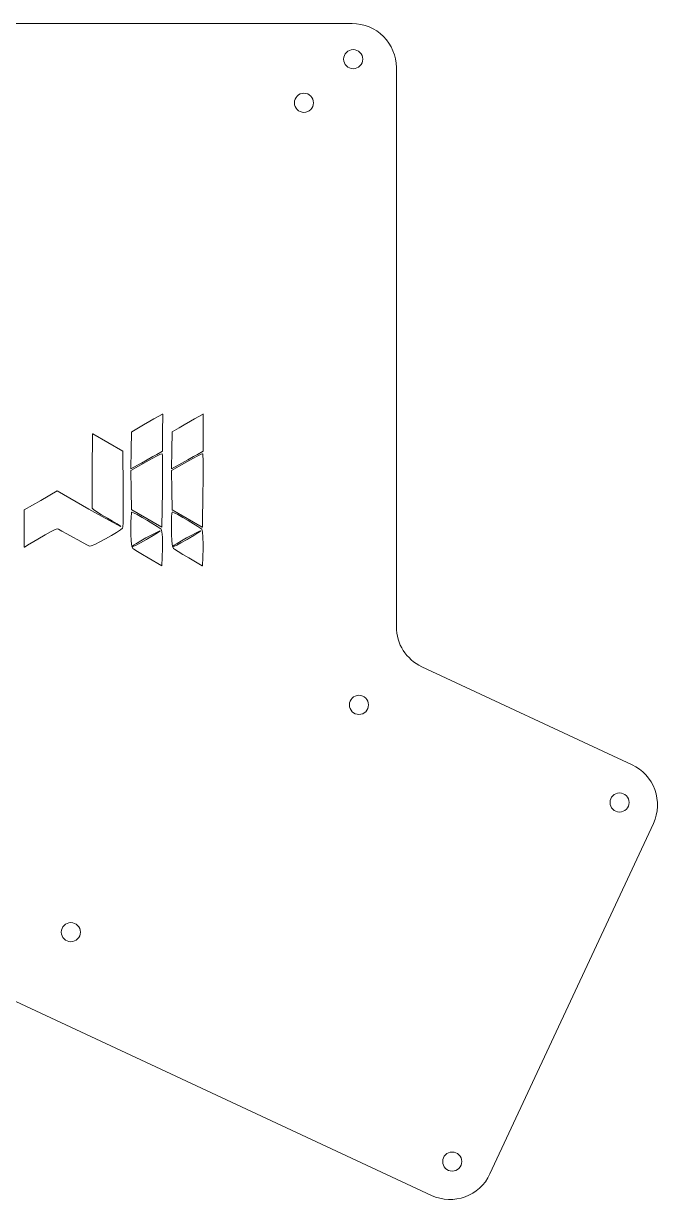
# Model space of a CAD drawing. Header units: millimetres. Extents: x 4 to 206, y 2 to 189.
# Drawn here: x 105.7 to 206.4, y 2.2 to 188.9 of the extents above; entities that cross this region are included whole.
import ezdxf

# ---------------------------------------------------------------- set-up
doc = ezdxf.new("R2010")
doc.units = ezdxf.units.MM
doc.layers.add('Cut', color=22, linetype='Continuous', lineweight=0, true_color=0xde3535)
doc.layers.add('Engraving', color=173, linetype='Continuous', lineweight=0, true_color=0x3866dc)

msp = doc.modelspace()

# ---------------------------------------------------------------- linework, layer by layer
at = {"layer": 'Cut', "lineweight": 0}
msp.add_lwpolyline([(202.36, 71.18), (168.95, 86.76, -0.291482), (164.91, 93.1), (164.91, 181.89, 0.414214), (157.91, 188.89), (154.37, 188.89), (118.46, 188.89), (48.58, 188.89), (12.88, 188.89), (10.82, 188.89, 0.414214), (3.82, 181.89), (3.82, 47.56, 0.414214), (10.82, 40.56), (87.96, 40.56, -0.109498), (90.91, 39.9), (170.48, 2.81, 0.414191), (179.78, 6.2), (205.75, 61.88, 0.414222)], format="xyb", close=True, dxfattribs=at)
for centre in [(158.06, 183.23), (150.23, 176.3), (158.97, 80.69), (200.38, 65.19), (113.2, 44.6), (173.79, 8.17)]:
    msp.add_circle(centre, 1.52, dxfattribs=at)
at = {"layer": 'Engraving', "linetype": 'Continuous'}
for p, q in [((123.93, 124.7), (124.75, 125.17)), ((124.75, 125.17), (125.73, 125.73)), ((124.75, 125.17), (124.75, 125.17)), ((124.75, 125.17), (124.75, 125.17)), ((125.73, 125.73), (126.38, 126.1)), ((125.73, 125.73), (125.73, 125.73)), ((125.73, 125.73), (125.73, 125.73)), ((126.38, 126.1), (127.75, 126.88)), ((126.38, 126.1), (126.38, 126.1)), ((126.38, 126.1), (126.38, 126.1)), ((127.75, 126.88), (127.76, 126.88)), ((127.76, 126.88), (127.76, 126.89)), ((127.76, 126.89), (127.76, 126.89)), ((127.76, 126.89), (127.76, 126.89)), ((127.76, 126.89), (127.77, 126.89)), ((127.77, 126.89), (127.77, 126.89)), ((127.77, 126.89), (127.77, 126.89)), ((127.77, 126.89), (127.77, 126.89)), ((127.77, 126.89), (127.78, 126.88)), ((127.78, 126.88), (127.78, 126.88)), ((127.78, 126.88), (127.78, 126.88)), ((127.78, 126.88), (127.78, 126.88)), ((127.78, 126.88), (127.78, 126.88)), ((127.78, 126.88), (127.78, 126.88)), ((127.78, 126.88), (127.78, 126.88)), ((127.78, 126.88), (127.78, 126.88)), ((127.78, 126.88), (127.78, 126.88)), ((127.78, 126.88), (127.79, 126.87)), ((127.79, 126.86), (127.78, 123.92)), ((127.79, 126.87), (127.79, 126.87)), ((127.79, 126.87), (127.79, 126.87)), ((127.79, 126.87), (127.79, 126.87)), ((127.79, 126.87), (127.79, 126.86)), ((130.38, 124.7), (131.2, 125.17)), ((131.2, 125.17), (132.18, 125.73)), ((131.2, 125.17), (131.2, 125.17)), ((131.2, 125.17), (131.2, 125.17)), ((132.18, 125.73), (132.83, 126.1)), ((132.18, 125.73), (132.18, 125.73)), ((132.18, 125.73), (132.18, 125.73)), ((132.83, 126.1), (134.2, 126.88)), ((132.83, 126.1), (132.83, 126.1)), ((132.83, 126.1), (132.83, 126.1)), ((134.2, 126.88), (134.21, 126.88)), ((134.21, 126.88), (134.21, 126.89)), ((134.21, 126.89), (134.21, 126.89)), ((134.21, 126.89), (134.21, 126.89)), ((134.21, 126.89), (134.22, 126.89)), ((134.22, 126.89), (134.22, 126.89)), ((134.22, 126.89), (134.22, 126.89)), ((134.22, 126.89), (134.22, 126.89)), ((134.22, 126.89), (134.22, 126.88)), ((134.22, 126.88), (134.22, 126.88)), ((134.22, 126.88), (134.22, 126.88)), ((134.22, 126.88), (134.22, 126.88)), ((134.22, 126.88), (134.23, 126.88)), ((134.23, 126.88), (134.23, 126.88)), ((134.23, 126.88), (134.23, 126.88)), ((134.23, 126.88), (134.23, 126.88)), ((134.23, 126.88), (134.23, 126.88)), ((134.23, 126.88), (134.24, 126.87)), ((134.24, 126.86), (134.23, 123.92)), ((134.24, 126.87), (134.24, 126.87)), ((134.24, 126.87), (134.24, 126.87)), ((134.24, 126.87), (134.24, 126.87)), ((134.24, 126.87), (134.24, 126.86)), ((116.57, 117.92), (116.64, 123.7)), ((116.64, 123.7), (116.64, 123.71)), ((116.64, 123.71), (116.64, 123.71)), ((116.64, 123.71), (116.64, 123.71)), ((116.64, 123.71), (116.64, 123.71)), ((116.64, 123.71), (116.64, 123.71)), ((116.64, 123.71), (116.64, 123.71)), ((116.64, 123.71), (116.64, 123.71)), ((116.64, 123.71), (116.65, 123.71)), ((116.64, 123.7), (116.64, 123.7)), ((116.65, 123.71), (116.65, 123.72)), ((116.65, 123.72), (116.65, 123.72)), ((116.65, 123.72), (116.65, 123.72)), ((116.65, 123.72), (116.66, 123.72)), ((116.66, 123.72), (116.66, 123.72)), ((116.66, 123.72), (116.66, 123.72)), ((116.66, 123.72), (116.66, 123.72)), ((116.66, 123.72), (116.67, 123.72)), ((116.66, 123.72), (116.66, 123.72)), ((116.66, 123.72), (116.66, 123.72)), ((116.66, 123.72), (116.66, 123.72)), ((116.66, 123.72), (116.66, 123.72)), ((116.67, 123.72), (116.67, 123.72)), ((116.67, 123.72), (119.06, 122.35)), ((122.78, 121.12), (122.85, 124.05)), ((122.85, 124.06), (122.86, 124.07)), ((122.85, 124.05), (122.85, 124.06)), ((122.85, 124.06), (122.85, 124.06)), ((122.85, 124.06), (122.85, 124.06)), ((122.85, 124.06), (122.85, 124.06)), ((122.85, 124.06), (122.85, 124.06)), ((122.85, 124.06), (122.85, 124.06)), ((122.85, 124.06), (122.85, 124.06)), ((122.85, 124.05), (122.85, 124.05)), ((122.86, 124.07), (123.93, 124.69)), ((122.86, 124.07), (122.86, 124.07)), ((123.93, 124.69), (123.93, 124.7)), ((123.93, 124.69), (123.93, 124.69)), ((127.78, 123.92), (127.78, 123.92)), ((127.78, 123.92), (127.78, 120.98)), ((129.23, 121.12), (129.3, 124.05)), ((129.3, 124.06), (129.31, 124.07)), ((129.3, 124.05), (129.3, 124.06)), ((129.3, 124.06), (129.3, 124.06)), ((129.3, 124.06), (129.3, 124.06)), ((129.3, 124.06), (129.3, 124.06)), ((129.3, 124.06), (129.3, 124.06)), ((129.3, 124.06), (129.3, 124.06)), ((129.3, 124.06), (129.3, 124.06)), ((129.3, 124.05), (129.3, 124.05)), ((129.31, 124.07), (130.38, 124.69)), ((129.31, 124.07), (129.31, 124.07)), ((130.38, 124.69), (130.38, 124.7)), ((130.38, 124.69), (130.38, 124.69)), ((134.23, 123.92), (134.23, 123.92)), ((134.23, 123.92), (134.23, 120.98)), ((119.06, 122.35), (121.45, 120.97)), ((121.45, 120.97), (121.45, 120.97)), ((121.45, 120.97), (121.45, 120.97)), ((121.45, 120.97), (121.45, 120.97)), ((121.45, 120.97), (121.45, 120.97)), ((121.45, 120.97), (121.45, 120.97)), ((121.45, 120.97), (121.46, 120.96)), ((121.46, 120.96), (121.46, 120.96)), ((121.46, 120.96), (121.46, 120.96)), ((121.46, 120.96), (121.46, 120.96)), ((121.46, 120.96), (121.46, 120.96)), ((121.46, 120.96), (121.52, 115)), ((122.71, 118.18), (122.78, 121.12)), ((122.78, 121.12), (122.78, 121.12)), ((125.33, 119.61), (124.4, 119.09)), ((125.16, 119.27), (126.12, 119.8)), ((126.22, 120.11), (125.33, 119.61)), ((126.12, 119.8), (126.91, 120.22)), ((126.12, 119.8), (126.12, 119.8)), ((126.12, 119.8), (126.12, 119.8)), ((126.88, 120.47), (126.22, 120.11)), ((127.77, 120.96), (126.88, 120.47)), ((126.88, 120.47), (126.88, 120.47)), ((126.91, 120.22), (127.46, 120.49)), ((126.91, 120.22), (126.91, 120.22)), ((126.91, 120.22), (126.91, 120.22)), ((127.46, 120.49), (127.68, 120.56)), ((127.46, 120.49), (127.46, 120.49)), ((127.46, 120.49), (127.46, 120.49)), ((127.68, 120.56), (127.68, 120.56)), ((127.68, 120.56), (127.68, 120.56)), ((127.68, 120.56), (127.68, 120.56)), ((127.68, 120.56), (127.69, 120.56)), ((127.69, 120.56), (127.69, 120.56)), ((127.69, 120.56), (127.69, 120.56)), ((127.69, 120.56), (127.7, 120.56)), ((127.69, 120.56), (127.69, 120.56)), ((127.7, 120.56), (127.7, 120.56)), ((127.7, 120.56), (127.7, 120.56)), ((127.7, 120.56), (127.7, 120.56)), ((127.7, 120.56), (127.7, 120.56)), ((127.7, 120.56), (127.7, 120.56)), ((127.7, 120.56), (127.7, 120.56)), ((127.7, 120.56), (127.7, 120.55)), ((127.7, 120.55), (127.7, 120.55)), ((127.7, 120.55), (127.7, 120.55)), ((127.7, 120.55), (127.7, 120.55)), ((127.7, 120.55), (127.71, 120.55)), ((127.71, 120.55), (127.71, 120.54)), ((127.71, 120.54), (127.71, 120.54)), ((127.71, 120.54), (127.71, 120.54)), ((127.71, 120.54), (127.73, 120.29)), ((127.73, 120.29), (127.73, 120.29)), ((127.73, 120.29), (127.73, 120.29)), ((127.73, 120.29), (127.75, 119.62)), ((127.75, 119.62), (127.75, 119.62)), ((127.75, 119.62), (127.75, 119.62)), ((127.75, 119.62), (127.75, 118.61)), ((127.78, 120.96), (127.77, 120.96)), ((127.77, 120.96), (127.77, 120.96)), ((127.77, 120.96), (127.77, 120.96)), ((127.78, 120.98), (127.78, 120.98)), ((127.78, 120.98), (127.78, 120.98)), ((127.78, 120.98), (127.78, 120.97)), ((127.78, 120.97), (127.78, 120.97)), ((127.78, 120.97), (127.78, 120.97)), ((127.78, 120.97), (127.78, 120.97)), ((127.78, 120.97), (127.78, 120.97)), ((127.78, 120.97), (127.78, 120.96)), ((127.78, 120.96), (127.78, 120.96)), ((127.78, 120.96), (127.78, 120.96)), ((127.78, 120.96), (127.78, 120.96)), ((129.16, 118.18), (129.23, 121.12)), ((129.23, 121.12), (129.23, 121.12)), ((131.77, 119.61), (130.85, 119.09)), ((131.61, 119.27), (132.57, 119.8)), ((132.67, 120.11), (131.77, 119.61)), ((132.57, 119.8), (133.36, 120.22)), ((132.57, 119.8), (132.57, 119.8)), ((132.57, 119.8), (132.57, 119.8)), ((133.33, 120.47), (132.67, 120.11)), ((134.22, 120.96), (133.33, 120.47)), ((133.33, 120.47), (133.33, 120.47)), ((133.36, 120.22), (133.91, 120.49)), ((133.36, 120.22), (133.36, 120.22)), ((133.36, 120.22), (133.36, 120.22)), ((133.91, 120.49), (134.13, 120.56)), ((133.91, 120.49), (133.91, 120.49)), ((133.91, 120.49), (133.91, 120.49)), ((134.13, 120.56), (134.13, 120.56)), ((134.13, 120.56), (134.13, 120.56)), ((134.13, 120.56), (134.13, 120.56)), ((134.13, 120.56), (134.14, 120.56)), ((134.14, 120.56), (134.14, 120.56)), ((134.14, 120.56), (134.14, 120.56)), ((134.14, 120.56), (134.14, 120.56)), ((134.14, 120.56), (134.14, 120.56)), ((134.14, 120.56), (134.14, 120.56)), ((134.14, 120.56), (134.15, 120.56)), ((134.14, 120.56), (134.14, 120.56)), ((134.15, 120.56), (134.15, 120.56)), ((134.15, 120.56), (134.15, 120.56)), ((134.15, 120.56), (134.15, 120.56)), ((134.15, 120.56), (134.15, 120.55)), ((134.15, 120.55), (134.15, 120.55)), ((134.15, 120.55), (134.15, 120.55)), ((134.15, 120.55), (134.15, 120.55)), ((134.15, 120.55), (134.16, 120.55)), ((134.16, 120.55), (134.16, 120.54)), ((134.16, 120.54), (134.16, 120.54)), ((134.16, 120.54), (134.16, 120.54)), ((134.16, 120.54), (134.18, 120.29)), ((134.18, 120.29), (134.18, 120.29)), ((134.18, 120.29), (134.18, 120.29)), ((134.18, 120.29), (134.19, 119.62)), ((134.19, 119.62), (134.19, 119.62)), ((134.19, 119.62), (134.19, 119.62)), ((134.19, 119.62), (134.2, 118.61)), ((134.23, 120.96), (134.22, 120.96)), ((134.22, 120.96), (134.22, 120.96)), ((134.22, 120.96), (134.22, 120.96)), ((134.22, 120.96), (134.22, 120.96)), ((134.23, 120.98), (134.23, 120.98)), ((134.23, 120.98), (134.23, 120.98)), ((134.23, 120.98), (134.23, 120.97)), ((134.23, 120.97), (134.23, 120.97)), ((134.23, 120.97), (134.23, 120.97)), ((134.23, 120.97), (134.23, 120.97)), ((134.23, 120.97), (134.23, 120.97)), ((134.23, 120.97), (134.23, 120.96)), ((134.23, 120.96), (134.23, 120.96)), ((134.23, 120.96), (134.23, 120.96)), ((116.57, 116.8), (116.57, 117.92)), ((116.57, 117.92), (116.57, 117.92)), ((116.57, 117.92), (116.57, 117.92)), ((122.71, 118.17), (122.71, 118.18)), ((122.71, 118.18), (122.71, 118.18)), ((122.71, 118.18), (122.71, 118.18)), ((122.71, 118.18), (122.71, 118.18)), ((122.72, 118.17), (122.71, 118.17)), ((122.71, 118.17), (122.71, 118.17)), ((122.71, 118.17), (122.71, 118.17)), ((122.72, 118.16), (122.72, 118.17)), ((122.72, 118.17), (122.72, 118.17)), ((122.72, 118.17), (122.72, 118.17)), ((122.72, 118.17), (122.72, 118.17)), ((122.72, 118.17), (122.72, 118.17)), ((122.73, 118.16), (122.72, 118.16)), ((122.72, 118.16), (122.72, 118.16)), ((122.72, 118.16), (122.72, 118.16)), ((122.72, 117.87), (122.72, 117.88)), ((122.72, 117.88), (122.72, 117.88)), ((122.72, 117.88), (122.73, 117.88)), ((122.79, 114.78), (122.72, 117.87)), ((122.72, 117.87), (122.72, 117.87)), ((122.72, 117.87), (122.72, 117.87)), ((122.74, 118.16), (122.73, 118.16)), ((122.73, 118.16), (122.73, 118.16)), ((122.73, 118.16), (122.73, 118.16)), ((122.73, 118.16), (122.73, 118.16)), ((122.73, 117.88), (122.73, 117.89)), ((122.73, 117.89), (122.73, 117.89)), ((122.73, 117.89), (122.73, 117.89)), ((122.73, 117.89), (122.73, 117.89)), ((122.73, 117.89), (122.74, 117.89)), ((122.73, 117.88), (122.73, 117.88)), ((122.73, 117.88), (122.73, 117.88)), ((122.74, 117.89), (125.16, 119.27)), ((124.37, 119.07), (122.74, 118.16)), ((122.74, 118.16), (122.74, 118.16)), ((122.74, 118.16), (122.74, 118.16)), ((122.74, 118.16), (122.74, 118.16)), ((122.74, 118.16), (122.74, 118.16)), ((122.74, 118.16), (122.74, 118.16)), ((122.74, 118.16), (122.74, 118.16)), ((122.74, 118.16), (122.74, 118.16)), ((122.74, 117.89), (122.74, 117.89)), ((122.74, 117.89), (122.74, 117.89)), ((124.4, 119.09), (124.37, 119.07)), ((124.4, 119.09), (124.4, 119.09)), ((125.16, 119.27), (125.16, 119.27)), ((125.16, 119.27), (125.16, 119.27)), ((127.75, 118.61), (127.75, 118.61)), ((127.75, 118.61), (127.75, 118.61)), ((127.75, 118.61), (127.75, 117.33)), ((129.16, 118.17), (129.16, 118.18)), ((129.16, 118.18), (129.16, 118.18)), ((129.16, 118.18), (129.16, 118.18)), ((129.16, 118.18), (129.16, 118.18)), ((129.17, 118.17), (129.16, 118.17)), ((129.16, 118.17), (129.16, 118.17)), ((129.16, 118.17), (129.16, 118.17)), ((129.17, 118.16), (129.17, 118.17)), ((129.17, 118.17), (129.17, 118.17)), ((129.17, 118.17), (129.17, 118.17)), ((129.17, 118.17), (129.17, 118.17)), ((129.17, 118.17), (129.17, 118.17)), ((129.18, 118.16), (129.17, 118.16)), ((129.17, 118.16), (129.17, 118.16)), ((129.17, 118.16), (129.17, 118.16)), ((129.17, 117.87), (129.17, 117.88)), ((129.17, 117.88), (129.17, 117.88)), ((129.17, 117.88), (129.18, 117.88)), ((129.24, 114.78), (129.17, 117.87)), ((129.17, 117.87), (129.17, 117.87)), ((129.17, 117.87), (129.17, 117.87)), ((129.18, 117.89), (131.61, 119.27)), ((129.19, 118.16), (129.18, 118.16)), ((129.18, 118.16), (129.18, 118.16)), ((129.18, 118.16), (129.18, 118.16)), ((129.18, 118.16), (129.18, 118.16)), ((129.18, 118.16), (129.18, 118.16)), ((129.18, 117.88), (129.18, 117.89)), ((129.18, 117.89), (129.18, 117.89)), ((129.18, 117.89), (129.18, 117.89)), ((129.18, 117.89), (129.18, 117.89)), ((129.18, 117.89), (129.18, 117.89)), ((129.18, 117.89), (129.18, 117.89)), ((129.18, 117.89), (129.18, 117.89)), ((129.18, 117.88), (129.18, 117.88)), ((129.18, 117.88), (129.18, 117.88)), ((130.81, 119.07), (129.19, 118.16)), ((129.19, 118.16), (129.19, 118.16)), ((129.19, 118.16), (129.19, 118.16)), ((129.19, 118.16), (129.19, 118.16)), ((129.19, 118.16), (129.19, 118.16)), ((129.19, 118.16), (129.19, 118.16)), ((129.19, 118.16), (129.19, 118.16)), ((130.85, 119.09), (130.81, 119.07)), ((130.85, 119.09), (130.85, 119.09)), ((131.61, 119.27), (131.61, 119.27)), ((131.61, 119.27), (131.61, 119.27)), ((134.2, 118.61), (134.2, 118.61)), ((134.2, 118.61), (134.2, 118.61)), ((134.2, 118.61), (134.2, 117.33)), ((116.56, 115.28), (116.57, 116.8)), ((116.57, 116.8), (116.57, 116.8)), ((116.57, 116.8), (116.57, 116.8)), ((127.74, 115.83), (127.73, 114.7)), ((127.75, 117.33), (127.74, 115.83)), ((127.74, 115.83), (127.74, 115.83)), ((127.74, 115.83), (127.74, 115.83)), ((127.75, 117.33), (127.75, 117.33)), ((127.75, 117.33), (127.75, 117.33)), ((134.19, 115.83), (134.18, 114.7)), ((134.2, 117.33), (134.19, 115.83)), ((134.19, 115.83), (134.19, 115.83)), ((134.19, 115.83), (134.19, 115.83)), ((134.2, 117.33), (134.2, 117.33)), ((134.2, 117.33), (134.2, 117.33)), ((108.4, 113.17), (111.01, 114.66)), ((111.01, 114.66), (111.01, 114.66)), ((111.01, 114.66), (111.01, 114.66)), ((111.01, 114.66), (111.01, 114.66)), ((111.01, 114.66), (111.01, 114.66)), ((111.01, 114.66), (111.01, 114.66)), ((111.01, 114.66), (111.02, 114.66)), ((111.02, 114.66), (111.02, 114.66)), ((111.02, 114.66), (111.02, 114.66)), ((111.02, 114.66), (111.02, 114.66)), ((111.02, 114.66), (111.03, 114.66)), ((111.03, 114.66), (116.07, 111.77)), ((116.56, 113.96), (116.56, 115.28)), ((116.56, 115.28), (116.56, 115.28)), ((116.56, 115.28), (116.56, 115.28)), ((116.57, 112.91), (116.56, 113.96)), ((116.56, 113.96), (116.56, 113.96)), ((116.56, 113.96), (116.56, 113.96)), ((121.52, 115), (121.52, 115)), ((121.52, 115), (121.52, 115)), ((121.52, 115), (121.53, 113.35)), ((122.85, 111.68), (122.79, 114.78)), ((127.73, 114.7), (127.67, 108.94)), ((127.73, 114.7), (127.73, 114.7)), ((127.73, 114.7), (127.73, 114.7)), ((129.3, 111.68), (129.24, 114.78)), ((134.18, 114.7), (134.12, 108.94)), ((134.18, 114.7), (134.18, 114.7)), ((134.18, 114.7), (134.18, 114.7)), ((105.79, 111.68), (108.4, 113.17)), ((116.58, 112.2), (116.57, 112.91)), ((116.57, 112.91), (116.57, 112.91)), ((116.57, 112.91), (116.57, 112.91)), ((116.6, 111.9), (116.58, 112.2)), ((116.58, 112.2), (116.58, 112.2)), ((116.58, 112.2), (116.58, 112.2)), ((121.53, 113.35), (121.52, 111.85)), ((121.53, 113.35), (121.53, 113.35)), ((121.53, 113.35), (121.53, 113.35)), ((105.77, 105.77), (105.78, 111.66)), ((105.78, 111.67), (105.78, 111.68)), ((105.78, 111.68), (105.78, 111.68)), ((105.78, 111.68), (105.78, 111.68)), ((105.78, 111.68), (105.78, 111.68)), ((105.78, 111.68), (105.79, 111.68)), ((105.78, 111.66), (105.78, 111.67)), ((105.78, 111.67), (105.78, 111.67)), ((105.78, 111.67), (105.78, 111.67)), ((105.78, 111.67), (105.78, 111.67)), ((105.78, 111.67), (105.78, 111.67)), ((105.78, 111.66), (105.78, 111.66)), ((105.78, 111.66), (105.78, 111.66)), ((105.79, 111.68), (105.79, 111.68)), ((105.79, 111.68), (105.79, 111.68)), ((116.07, 111.77), (116.07, 111.77)), ((116.07, 111.77), (117.47, 110.97)), ((116.61, 111.9), (116.6, 111.9)), ((116.6, 111.9), (116.6, 111.9)), ((116.6, 111.9), (116.6, 111.9)), ((116.61, 111.89), (116.61, 111.9)), ((116.61, 111.9), (116.61, 111.9)), ((116.61, 111.9), (116.61, 111.9)), ((116.61, 111.9), (116.61, 111.9)), ((116.78, 111.73), (116.61, 111.89)), ((116.61, 111.89), (116.61, 111.89)), ((116.61, 111.89), (116.61, 111.89)), ((116.61, 111.89), (116.61, 111.89)), ((117.3, 111.37), (116.78, 111.73)), ((116.78, 111.73), (116.78, 111.73)), ((116.78, 111.73), (116.78, 111.73)), ((118.07, 110.89), (117.3, 111.37)), ((117.3, 111.37), (117.3, 111.37)), ((117.3, 111.37), (117.3, 111.37)), ((117.47, 110.97), (117.47, 110.97)), ((117.47, 110.97), (118.73, 110.27)), ((119, 110.35), (118.07, 110.89)), ((118.07, 110.89), (118.07, 110.89)), ((118.07, 110.89), (118.07, 110.89)), ((118.73, 110.27), (118.73, 110.27)), ((118.73, 110.27), (119.8, 109.69)), ((119.8, 109.89), (119, 110.35)), ((119, 110.35), (119, 110.35)), ((119, 110.35), (119, 110.35)), ((121.5, 110.58), (121.48, 109.6)), ((121.52, 111.85), (121.5, 110.58)), ((121.5, 110.58), (121.5, 110.58)), ((121.5, 110.58), (121.5, 110.58)), ((121.52, 111.85), (121.52, 111.85)), ((121.52, 111.85), (121.52, 111.85)), ((122.74, 109.65), (122.77, 110.53)), ((122.77, 110.53), (122.81, 111.11)), ((122.77, 110.53), (122.77, 110.53)), ((122.77, 110.53), (122.77, 110.53)), ((122.81, 111.11), (122.85, 111.31)), ((122.81, 111.11), (122.81, 111.11)), ((122.81, 111.11), (122.81, 111.11)), ((122.85, 111.67), (122.85, 111.68)), ((122.85, 111.68), (122.85, 111.68)), ((122.85, 111.68), (122.85, 111.68)), ((122.85, 111.68), (122.85, 111.68)), ((122.85, 111.68), (122.85, 111.68)), ((122.86, 111.67), (122.85, 111.67)), ((122.85, 111.67), (122.85, 111.67)), ((122.85, 111.67), (122.85, 111.67)), ((122.85, 111.67), (122.85, 111.67)), ((122.85, 111.31), (122.85, 111.32)), ((122.85, 111.32), (122.85, 111.32)), ((122.85, 111.32), (122.85, 111.32)), ((122.85, 111.32), (122.86, 111.32)), ((122.85, 111.31), (122.85, 111.31)), ((127.64, 108.92), (122.86, 111.67)), ((122.86, 111.67), (122.86, 111.67)), ((122.86, 111.32), (122.86, 111.32)), ((122.86, 111.32), (122.86, 111.32)), ((122.86, 111.32), (122.86, 111.32)), ((122.86, 111.32), (122.86, 111.32)), ((122.86, 111.32), (122.87, 111.32)), ((122.87, 111.33), (122.87, 111.33)), ((122.87, 111.33), (122.88, 111.33)), ((122.87, 111.32), (122.87, 111.33)), ((122.87, 111.33), (122.87, 111.33)), ((122.87, 111.33), (122.87, 111.33)), ((122.87, 111.32), (122.87, 111.32)), ((122.87, 111.32), (122.87, 111.32)), ((122.88, 111.33), (122.88, 111.32)), ((122.88, 111.32), (122.88, 111.32)), ((122.88, 111.32), (122.88, 111.32)), ((122.88, 111.32), (122.88, 111.32)), ((122.88, 111.32), (123.17, 111.21)), ((123.17, 111.21), (123.17, 111.21)), ((123.17, 111.21), (123.17, 111.21)), ((123.17, 111.21), (123.75, 110.9)), ((123.75, 110.9), (123.75, 110.9)), ((123.75, 110.9), (123.75, 110.9)), ((123.75, 110.9), (124.53, 110.46)), ((124.53, 110.46), (124.53, 110.46)), ((124.53, 110.46), (124.53, 110.46)), ((124.53, 110.46), (125.39, 109.96)), ((129.19, 109.65), (129.21, 110.53)), ((129.21, 110.53), (129.26, 111.11)), ((129.21, 110.53), (129.21, 110.53)), ((129.21, 110.53), (129.21, 110.53)), ((129.26, 111.11), (129.3, 111.31)), ((129.26, 111.11), (129.26, 111.11)), ((129.26, 111.11), (129.26, 111.11)), ((129.3, 111.67), (129.3, 111.68)), ((129.3, 111.68), (129.3, 111.68)), ((129.3, 111.68), (129.3, 111.68)), ((129.3, 111.68), (129.3, 111.68)), ((129.3, 111.68), (129.3, 111.68)), ((129.31, 111.67), (129.3, 111.67)), ((129.3, 111.67), (129.3, 111.67)), ((129.3, 111.67), (129.3, 111.67)), ((129.3, 111.67), (129.3, 111.67)), ((129.3, 111.31), (129.3, 111.32)), ((129.3, 111.32), (129.3, 111.32)), ((129.3, 111.32), (129.3, 111.32)), ((129.3, 111.32), (129.31, 111.32)), ((129.3, 111.31), (129.3, 111.31)), ((134.08, 108.92), (129.31, 111.67)), ((129.31, 111.67), (129.31, 111.67)), ((129.31, 111.32), (129.31, 111.32)), ((129.31, 111.32), (129.31, 111.32)), ((129.31, 111.32), (129.31, 111.32)), ((129.31, 111.32), (129.31, 111.32)), ((129.31, 111.32), (129.32, 111.32)), ((129.32, 111.33), (129.32, 111.33)), ((129.32, 111.33), (129.32, 111.33)), ((129.32, 111.33), (129.33, 111.32)), ((129.32, 111.32), (129.32, 111.33)), ((129.32, 111.33), (129.32, 111.33)), ((129.32, 111.33), (129.32, 111.33)), ((129.32, 111.32), (129.32, 111.32)), ((129.32, 111.32), (129.32, 111.32)), ((129.33, 111.32), (129.33, 111.32)), ((129.33, 111.32), (129.33, 111.32)), ((129.33, 111.32), (129.33, 111.32)), ((129.33, 111.32), (129.62, 111.21)), ((129.62, 111.21), (129.62, 111.21)), ((129.62, 111.21), (129.62, 111.21)), ((129.62, 111.21), (130.2, 110.9)), ((130.2, 110.9), (130.2, 110.9)), ((130.2, 110.9), (130.2, 110.9)), ((130.2, 110.9), (130.97, 110.46)), ((130.97, 110.46), (130.97, 110.46)), ((130.97, 110.46), (130.97, 110.46)), ((130.97, 110.46), (131.84, 109.96)), ((110.7, 108.54), (110.04, 108.21)), ((111.01, 108.65), (110.7, 108.54)), ((111.22, 108.58), (111.01, 108.65)), ((111.78, 108.3), (111.22, 108.58)), ((120.55, 109.43), (119.8, 109.89)), ((119.8, 109.69), (120.6, 109.26)), ((121.07, 108.48), (120.45, 108.07)), ((121.04, 109.1), (120.55, 109.43)), ((120.6, 109.26), (121.09, 109.03)), ((121.13, 109.01), (121.04, 109.1)), ((121.39, 108.76), (121.07, 108.48)), ((121.07, 108.48), (121.07, 108.48)), ((121.07, 108.48), (121.07, 108.48)), ((121.09, 109.03), (121.13, 109.01)), ((121.4, 108.78), (121.39, 108.77)), ((121.39, 108.77), (121.39, 108.77)), ((121.39, 108.77), (121.39, 108.77)), ((121.39, 108.77), (121.39, 108.77)), ((121.39, 108.77), (121.39, 108.77)), ((121.39, 108.77), (121.39, 108.76)), ((121.43, 108.97), (121.4, 108.78)), ((121.48, 109.6), (121.43, 108.97)), ((121.43, 108.97), (121.43, 108.97)), ((121.43, 108.97), (121.43, 108.97)), ((121.48, 109.6), (121.48, 109.6)), ((121.48, 109.6), (121.48, 109.6)), ((122.73, 108.57), (122.74, 109.65)), ((122.74, 107.88), (122.73, 108.57)), ((122.73, 108.57), (122.73, 108.57)), ((122.73, 108.57), (122.73, 108.57)), ((122.74, 109.65), (122.74, 109.65)), ((122.74, 109.65), (122.74, 109.65)), ((125.39, 109.96), (125.39, 109.96)), ((125.39, 109.96), (125.39, 109.96)), ((125.39, 109.96), (126.23, 109.46)), ((126.23, 109.46), (126.23, 109.46)), ((126.23, 109.46), (126.23, 109.46)), ((126.23, 109.46), (126.93, 109.01)), ((126.93, 109.01), (126.93, 109.01)), ((126.93, 109.01), (126.93, 109.01)), ((126.93, 109.01), (127.41, 108.69)), ((127.37, 108.34), (127.2, 108.29)), ((127.34, 108.29), (127.37, 108.34)), ((127.41, 108.69), (127.41, 108.69)), ((127.41, 108.69), (127.41, 108.69)), ((127.41, 108.69), (127.53, 108.58)), ((127.53, 108.58), (127.54, 108.58)), ((127.54, 108.58), (127.54, 108.58)), ((127.54, 108.58), (127.54, 108.58)), ((127.54, 108.58), (127.54, 108.57)), ((127.54, 108.57), (127.54, 108.57)), ((127.54, 108.57), (127.54, 108.57)), ((127.54, 108.57), (127.66, 108.17)), ((127.65, 108.92), (127.64, 108.92)), ((127.64, 108.92), (127.64, 108.92)), ((127.64, 108.92), (127.64, 108.92)), ((127.64, 108.92), (127.64, 108.92)), ((127.64, 108.92), (127.64, 108.92)), ((127.66, 108.92), (127.65, 108.92)), ((127.65, 108.92), (127.65, 108.92)), ((127.65, 108.92), (127.65, 108.92)), ((127.65, 108.92), (127.65, 108.92)), ((127.65, 108.92), (127.65, 108.92)), ((127.67, 108.93), (127.66, 108.93)), ((127.66, 108.93), (127.66, 108.93)), ((127.66, 108.93), (127.66, 108.93)), ((127.66, 108.93), (127.66, 108.93)), ((127.66, 108.93), (127.66, 108.92)), ((127.66, 108.92), (127.66, 108.92)), ((127.66, 108.92), (127.66, 108.92)), ((127.67, 108.94), (127.67, 108.94)), ((127.67, 108.94), (127.67, 108.93)), ((127.67, 108.93), (127.67, 108.93)), ((127.67, 108.93), (127.67, 108.93)), ((127.67, 108.93), (127.67, 108.93)), ((129.18, 108.57), (129.19, 109.65)), ((129.18, 107.88), (129.18, 108.57)), ((129.18, 108.57), (129.18, 108.57)), ((129.18, 108.57), (129.18, 108.57)), ((129.19, 109.65), (129.19, 109.65)), ((129.19, 109.65), (129.19, 109.65)), ((131.84, 109.96), (131.84, 109.96)), ((131.84, 109.96), (131.84, 109.96)), ((131.84, 109.96), (132.68, 109.46)), ((132.68, 109.46), (132.68, 109.46)), ((132.68, 109.46), (132.68, 109.46)), ((132.68, 109.46), (133.38, 109.01)), ((133.38, 109.01), (133.38, 109.01)), ((133.38, 109.01), (133.38, 109.01)), ((133.38, 109.01), (133.86, 108.69)), ((133.82, 108.34), (133.65, 108.29)), ((133.79, 108.29), (133.82, 108.34)), ((133.86, 108.69), (133.86, 108.69)), ((133.86, 108.69), (133.86, 108.69)), ((133.86, 108.69), (133.98, 108.58)), ((133.98, 108.58), (133.99, 108.58)), ((133.99, 108.58), (133.99, 108.58)), ((133.99, 108.58), (133.99, 108.58)), ((133.99, 108.58), (133.99, 108.57)), ((133.99, 108.57), (133.99, 108.57)), ((133.99, 108.57), (133.99, 108.57)), ((133.99, 108.57), (134.11, 108.17)), ((134.09, 108.92), (134.08, 108.92)), ((134.1, 108.92), (134.09, 108.92)), ((134.09, 108.92), (134.09, 108.92)), ((134.09, 108.92), (134.09, 108.92)), ((134.09, 108.92), (134.09, 108.92)), ((134.11, 108.92), (134.1, 108.92)), ((134.1, 108.92), (134.1, 108.92)), ((134.1, 108.92), (134.1, 108.92)), ((134.1, 108.92), (134.1, 108.92)), ((134.1, 108.92), (134.1, 108.92)), ((134.12, 108.94), (134.11, 108.94)), ((134.11, 108.94), (134.11, 108.93)), ((134.11, 108.93), (134.11, 108.93)), ((134.11, 108.93), (134.11, 108.93)), ((134.11, 108.93), (134.11, 108.93)), ((134.11, 108.93), (134.11, 108.93)), ((134.11, 108.93), (134.11, 108.93)), ((134.11, 108.93), (134.11, 108.93)), ((134.11, 108.93), (134.11, 108.93)), ((134.11, 108.93), (134.11, 108.92)), ((134.11, 108.92), (134.11, 108.92)), ((134.11, 108.92), (134.11, 108.92)), ((107.96, 107.03), (106.66, 106.26)), ((109.11, 107.69), (107.96, 107.03)), ((110.04, 108.21), (109.11, 107.69)), ((112.58, 107.87), (111.78, 108.3)), ((113.53, 107.34), (112.58, 107.87)), ((114.31, 106.89), (113.53, 107.34)), ((115.17, 106.41), (114.31, 106.89)), ((114.31, 106.89), (114.31, 106.89)), ((114.31, 106.89), (114.31, 106.89)), ((117.81, 106.57), (117.02, 106.18)), ((118.72, 107.06), (117.81, 106.57)), ((117.81, 106.57), (117.81, 106.57)), ((117.81, 106.57), (117.81, 106.57)), ((119.63, 107.57), (118.72, 107.06)), ((118.72, 107.06), (118.72, 107.06)), ((118.72, 107.06), (118.72, 107.06)), ((120.45, 108.07), (119.63, 107.57)), ((119.63, 107.57), (119.63, 107.57)), ((119.63, 107.57), (119.63, 107.57)), ((120.45, 108.07), (120.45, 108.07)), ((120.45, 108.07), (120.45, 108.07)), ((122.78, 106.68), (122.74, 107.88)), ((122.74, 107.88), (122.74, 107.88)), ((122.74, 107.88), (122.74, 107.88)), ((122.88, 105.91), (122.78, 106.68)), ((122.78, 106.68), (122.78, 106.68)), ((122.78, 106.68), (122.78, 106.68)), ((124.3, 106.74), (123.61, 106.33)), ((124.24, 106.41), (125.23, 106.97)), ((125.11, 107.2), (124.3, 106.74)), ((125.94, 107.65), (125.11, 107.2)), ((125.23, 106.97), (125.38, 107.06)), ((125.23, 106.97), (125.23, 106.97)), ((125.38, 107.06), (126.26, 107.57)), ((126.67, 108.04), (125.94, 107.65)), ((126.26, 107.57), (126.94, 108)), ((127.2, 108.29), (126.67, 108.04)), ((126.94, 108), (127.34, 108.29)), ((127.66, 108.17), (127.66, 108.17)), ((127.66, 108.17), (127.66, 108.17)), ((127.66, 108.17), (127.73, 107.34)), ((127.73, 107.34), (127.73, 107.34)), ((127.73, 107.34), (127.73, 107.34)), ((127.73, 107.34), (127.75, 106.15)), ((129.23, 106.68), (129.18, 107.88)), ((129.18, 107.88), (129.18, 107.88)), ((129.18, 107.88), (129.18, 107.88)), ((129.32, 105.91), (129.23, 106.68)), ((129.23, 106.68), (129.23, 106.68)), ((129.23, 106.68), (129.23, 106.68)), ((130.75, 106.74), (130.06, 106.33)), ((130.69, 106.41), (131.68, 106.97)), ((131.56, 107.2), (130.75, 106.74)), ((132.39, 107.65), (131.56, 107.2)), ((131.68, 106.97), (131.83, 107.06)), ((131.68, 106.97), (131.68, 106.97)), ((131.83, 107.06), (132.71, 107.57)), ((133.12, 108.04), (132.39, 107.65)), ((132.71, 107.57), (133.39, 108)), ((133.65, 108.29), (133.12, 108.04)), ((133.39, 108), (133.79, 108.29)), ((134.11, 108.17), (134.11, 108.17)), ((134.11, 108.17), (134.11, 108.17)), ((134.11, 108.17), (134.18, 107.34)), ((134.18, 107.34), (134.18, 107.34)), ((134.18, 107.34), (134.18, 107.34)), ((134.18, 107.34), (134.19, 106.15)), ((105.77, 105.76), (105.77, 105.77)), ((105.77, 105.77), (105.77, 105.77)), ((105.77, 105.77), (105.77, 105.77)), ((105.77, 105.77), (105.77, 105.77)), ((105.77, 105.77), (105.77, 105.77)), ((105.77, 105.77), (105.77, 105.77)), ((105.78, 105.76), (105.77, 105.76)), ((105.78, 105.75), (105.78, 105.76)), ((105.78, 105.76), (105.78, 105.76)), ((105.78, 105.76), (105.78, 105.76)), ((105.78, 105.76), (105.78, 105.76)), ((105.78, 105.76), (105.78, 105.76)), ((105.79, 105.75), (105.78, 105.75)), ((105.78, 105.75), (105.78, 105.75)), ((105.78, 105.75), (105.78, 105.75)), ((105.78, 105.75), (105.78, 105.75)), ((105.8, 105.75), (105.79, 105.75)), ((105.79, 105.75), (105.79, 105.75)), ((105.79, 105.75), (105.79, 105.75)), ((105.79, 105.75), (105.79, 105.75)), ((105.81, 105.75), (105.8, 105.75)), ((105.8, 105.75), (105.8, 105.75)), ((105.8, 105.75), (105.8, 105.75)), ((105.8, 105.75), (105.8, 105.75)), ((105.8, 105.75), (105.8, 105.75)), ((106.58, 106.22), (105.81, 105.75)), ((105.81, 105.75), (105.81, 105.75)), ((106.66, 106.26), (106.58, 106.22)), ((106.58, 106.22), (106.58, 106.22)), ((115.82, 106.05), (115.17, 106.41)), ((115.17, 106.41), (115.17, 106.41)), ((115.17, 106.41), (115.17, 106.41)), ((116.16, 105.89), (115.82, 106.05)), ((115.82, 106.05), (115.82, 106.05)), ((115.82, 106.05), (115.82, 106.05)), ((116.16, 105.88), (116.16, 105.89)), ((116.17, 105.88), (116.16, 105.88)), ((116.16, 105.88), (116.16, 105.88)), ((116.16, 105.88), (116.16, 105.88)), ((116.16, 105.88), (116.16, 105.88)), ((116.16, 105.88), (116.16, 105.88)), ((116.43, 105.93), (116.17, 105.88)), ((117.02, 106.18), (116.43, 105.93)), ((116.43, 105.93), (116.43, 105.93)), ((116.43, 105.93), (116.43, 105.93)), ((117.02, 106.18), (117.02, 106.18)), ((117.02, 106.18), (117.02, 106.18)), ((122.88, 105.9), (122.88, 105.91)), ((122.88, 105.91), (122.88, 105.91)), ((122.88, 105.91), (122.88, 105.91)), ((122.88, 105.91), (122.88, 105.91)), ((123.03, 105.55), (122.88, 105.9)), ((122.88, 105.9), (122.88, 105.9)), ((123.14, 106.03), (123.02, 105.91)), ((123.02, 105.91), (123.04, 105.86)), ((123.03, 105.54), (123.03, 105.55)), ((123.04, 105.54), (123.03, 105.54)), ((123.03, 105.54), (123.03, 105.54)), ((123.03, 105.54), (123.03, 105.54)), ((123.03, 105.54), (123.03, 105.54)), ((123.04, 105.86), (123.21, 105.89)), ((123.22, 105.4), (123.04, 105.54)), ((123.04, 105.54), (123.04, 105.54)), ((123.61, 106.33), (123.14, 106.03)), ((123.21, 105.89), (123.59, 106.06)), ((123.77, 105.05), (123.22, 105.4)), ((123.22, 105.4), (123.22, 105.4)), ((123.22, 105.4), (123.22, 105.4)), ((123.59, 106.06), (124.24, 106.41)), ((124.56, 104.56), (123.77, 105.05)), ((123.77, 105.05), (123.77, 105.05)), ((123.77, 105.05), (123.77, 105.05)), ((127.74, 105.52), (127.67, 102.8)), ((127.75, 106.15), (127.74, 105.52)), ((127.74, 105.52), (127.74, 105.52)), ((127.74, 105.52), (127.74, 105.52)), ((127.75, 106.15), (127.75, 106.15)), ((127.75, 106.15), (127.75, 106.15)), ((129.33, 105.91), (129.32, 105.91)), ((129.33, 105.9), (129.33, 105.91)), ((129.33, 105.91), (129.33, 105.91)), ((129.33, 105.91), (129.33, 105.91)), ((129.48, 105.55), (129.33, 105.9)), ((129.33, 105.9), (129.33, 105.9)), ((129.59, 106.03), (129.46, 105.91)), ((129.46, 105.91), (129.49, 105.86)), ((129.48, 105.54), (129.48, 105.55)), ((129.49, 105.54), (129.48, 105.54)), ((129.48, 105.54), (129.48, 105.54)), ((129.48, 105.54), (129.48, 105.54)), ((129.48, 105.54), (129.48, 105.54)), ((129.49, 105.86), (129.66, 105.89)), ((129.67, 105.4), (129.49, 105.54)), ((129.49, 105.54), (129.49, 105.54)), ((130.06, 106.33), (129.59, 106.03)), ((129.66, 105.89), (130.04, 106.06)), ((130.22, 105.05), (129.67, 105.4)), ((129.67, 105.4), (129.67, 105.4)), ((129.67, 105.4), (129.67, 105.4)), ((130.04, 106.06), (130.69, 106.41)), ((131, 104.56), (130.22, 105.05)), ((130.22, 105.05), (130.22, 105.05)), ((130.22, 105.05), (130.22, 105.05)), ((134.19, 105.52), (134.12, 102.8)), ((134.19, 106.15), (134.19, 106.15)), ((134.19, 106.15), (134.19, 106.15)), ((134.19, 106.15), (134.19, 105.52)), ((134.19, 105.52), (134.19, 105.52)), ((134.19, 105.52), (134.19, 105.52)), ((125.49, 104.02), (124.56, 104.56)), ((124.56, 104.56), (124.56, 104.56)), ((124.56, 104.56), (124.56, 104.56)), ((127.64, 102.78), (125.49, 104.02)), ((125.49, 104.02), (125.49, 104.02)), ((125.49, 104.02), (125.49, 104.02)), ((127.65, 102.78), (127.64, 102.78)), ((127.64, 102.78), (127.64, 102.78)), ((127.64, 102.78), (127.64, 102.78)), ((127.64, 102.78), (127.64, 102.78)), ((127.64, 102.78), (127.64, 102.78)), ((127.66, 102.78), (127.65, 102.78)), ((127.65, 102.78), (127.65, 102.78)), ((127.65, 102.78), (127.65, 102.78)), ((127.65, 102.78), (127.65, 102.78)), ((127.65, 102.78), (127.65, 102.78)), ((127.67, 102.79), (127.66, 102.78)), ((127.66, 102.78), (127.66, 102.78)), ((127.66, 102.78), (127.66, 102.78)), ((127.66, 102.78), (127.66, 102.78)), ((127.66, 102.78), (127.66, 102.78)), ((127.66, 102.78), (127.66, 102.78)), ((127.66, 102.78), (127.66, 102.78)), ((127.67, 102.8), (127.67, 102.79)), ((127.67, 102.79), (127.67, 102.79)), ((127.67, 102.79), (127.67, 102.79)), ((127.67, 102.79), (127.67, 102.79)), ((127.67, 102.79), (127.67, 102.79)), ((131.01, 104.56), (131, 104.56)), ((131, 104.56), (131, 104.56)), ((131.94, 104.02), (131.01, 104.56)), ((134.08, 102.78), (131.94, 104.02)), ((131.94, 104.02), (131.94, 104.02)), ((131.94, 104.02), (131.94, 104.02)), ((134.09, 102.78), (134.08, 102.78)), ((134.1, 102.78), (134.09, 102.78)), ((134.09, 102.78), (134.09, 102.78)), ((134.09, 102.78), (134.09, 102.78)), ((134.09, 102.78), (134.09, 102.78)), ((134.11, 102.78), (134.1, 102.78)), ((134.1, 102.78), (134.1, 102.78)), ((134.1, 102.78), (134.1, 102.78)), ((134.1, 102.78), (134.1, 102.78)), ((134.1, 102.78), (134.1, 102.78)), ((134.12, 102.8), (134.11, 102.79)), ((134.11, 102.79), (134.11, 102.79)), ((134.11, 102.79), (134.11, 102.79)), ((134.11, 102.79), (134.11, 102.79)), ((134.11, 102.79), (134.11, 102.79)), ((134.11, 102.79), (134.11, 102.78)), ((134.11, 102.78), (134.11, 102.78)), ((134.11, 102.78), (134.11, 102.78)), ((134.11, 102.78), (134.11, 102.78)), ((134.11, 102.78), (134.11, 102.78)), ((134.11, 102.78), (134.11, 102.78)), ((134.11, 102.78), (134.11, 102.78))]:
    msp.add_line(p, q, dxfattribs=at)

doc.saveas('drawing.dxf')
